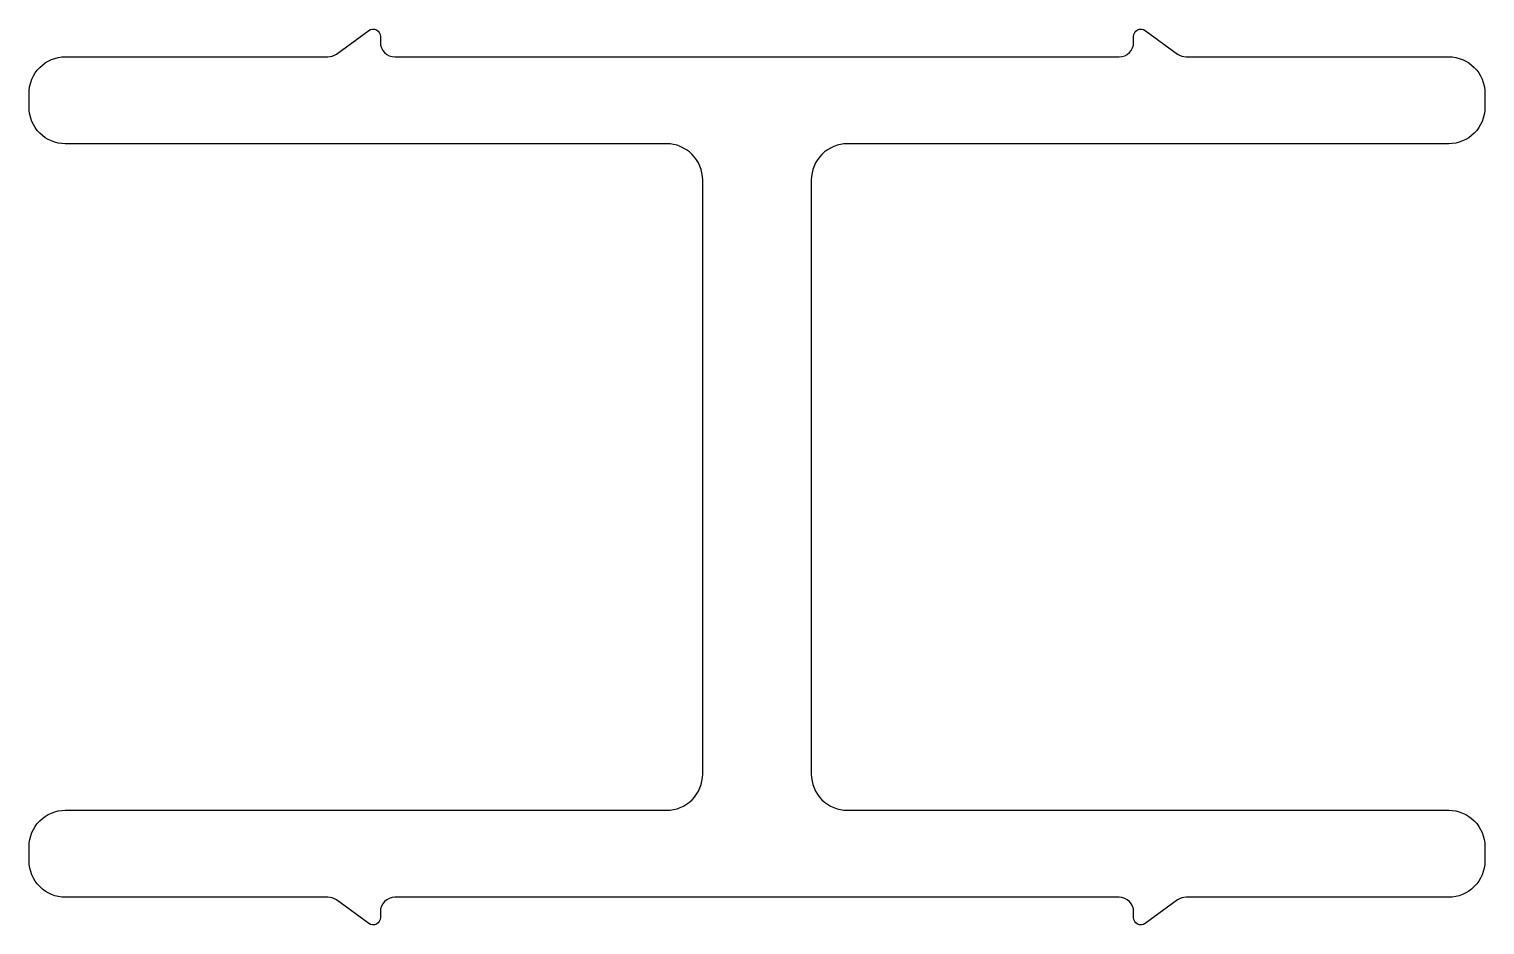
# Model space of a CAD drawing. Extents: x 798.3 to 818.4, y 788.9 to 801.3.
import ezdxf

# ---------------------------------------------------------------- set-up
doc = ezdxf.new("R2010")
doc.units = 0
doc.layers.get('0').update_dxf_attribs({"linetype": 'CONTINUOUS'})

msp = doc.modelspace()

# ---------------------------------------------------------------- linework, layer by layer
at = {"color": 0}
msp.add_lwpolyline([(807.556, 799.189, 0.414214), (807.056, 799.689), (801.088, 799.689), (798.756, 799.689, -0.414214), (798.256, 800.189), (798.256, 800.389, -0.414214), (798.756, 800.889), (802.381, 800.889, 0.157798), (802.498, 800.927), (802.947, 801.252, -0.612013), (803.106, 801.171), (803.106, 801.089, 0.414214), (803.306, 800.889), (808.306, 800.889), (813.306, 800.889, 0.414214), (813.506, 801.089), (813.506, 801.171, -0.612013), (813.665, 801.252), (814.114, 800.927, 0.157798), (814.231, 800.889), (817.856, 800.889, -0.414214), (818.356, 800.389), (818.356, 800.189, -0.414214), (817.856, 799.689), (815.524, 799.689), (809.556, 799.689, 0.414214), (809.056, 799.189), (809.056, 795.089), (809.056, 790.989, 0.414214), (809.556, 790.489), (815.524, 790.489), (817.856, 790.489, -0.414214), (818.356, 789.989), (818.356, 789.789, -0.414214), (817.856, 789.289), (814.231, 789.289, 0.157798), (814.114, 789.251), (813.665, 788.926, -0.612013), (813.506, 789.007), (813.506, 789.089, 0.414214), (813.306, 789.289), (808.306, 789.289), (803.306, 789.289, 0.414214), (803.106, 789.089), (803.106, 789.007, -0.612013), (802.947, 788.926), (802.498, 789.251, 0.157798), (802.381, 789.289), (798.756, 789.289, -0.414214), (798.256, 789.789), (798.256, 789.989, -0.414214), (798.756, 790.489), (801.088, 790.489), (807.056, 790.489, 0.414214), (807.556, 790.989), (807.556, 795.089)], format="xyb", close=True, dxfattribs=at)

doc.saveas('drawing.dxf')
